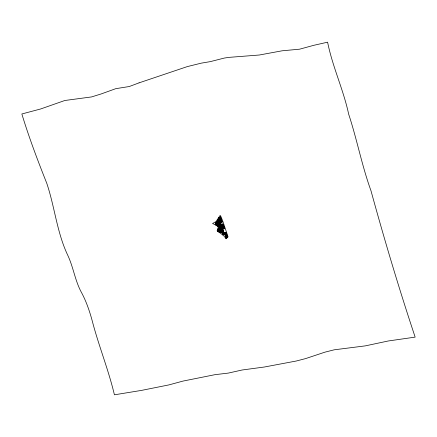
<?xml version="1.0" encoding="UTF-8"?>
<svg xmlns="http://www.w3.org/2000/svg" width="437" height="437" viewBox="0 0 437 437"><rect width="100%" height="100%" fill="white"/><g stroke="black" fill="none" stroke-linecap="round" stroke-linejoin="round"><path stroke-width="0.66" d="M217.834 231.239L217.189 230.791L218.347 226.841L215.119 224.563A3.201 1.114 -17.6 0 1 215.375 224.514L215.463 224.492M217.397 230.195L217.653 229.458M217.757 229.152L217.599 229.611M217.473 229.977L218.058 229.867M215.638 224.886L212.562 223.531L216.009 221.581L220.101 215.452L220.647 215.916L222.701 220.903L228.076 236.887L226.765 237.925M226.716 238.001L226.224 238.739L223.613 235.663L217.189 230.791M225.323 236.171L226.224 238.739L227.661 237.144L226.754 234.756L225.481 235.128M216.08 222.242L215.72 222.668M215.67 222.728L215.927 222.422M216.233 222.067L216.577 221.881M218.74 219.166L219.412 220.822L218.719 221.024M218.74 219.161L218.396 219.505M218.342 219.56L217.894 220.002M217.67 220.215L217.528 220.669M219.86 217.282L220.286 216.889M219.56 217.555L218.986 218.172M220.472 230.119C220.324 228.48 218.647 229.933 218.647 230.425M222.657 226.617C223.7 225.295 224.989 227.917 224.028 228.212M222.575 226.65L222.744 226.579M218.058 229.873L219.429 229.534M220.221 227.469L219.893 227.617L219.543 226.661M219.407 231.047L219.123 230.414L220.412 229.955M225.487 235.128L225.153 235.264L224.886 234.396M226.137 236.832L226.508 237.018M226.29 237.154L226.732 236.974M222.291 224.689L221.81 224.875L222.171 225.585M223.236 233.107L223.236 233.107A4.157 1.366 -21.1 0 1 223.449 233.058C222.176 232.921 222.794 234.707 223.744 233.8A4.321 1.469 -21.2 0 1 224.066 233.664L223.771 232.577M226.863 236.04L225.541 236.554L225.301 235.74M221.182 224.613C221.728 223.362 224.618 224.252 221.821 224.831L222.034 225.47M221.958 226.568A5.075 1.295 74.1 0 0 222.056 226.748L223.072 226.442M226.672 236.952L227.469 236.663M226.557 236.155L227.18 235.925L227.327 236.291M220.543 226.743L220.827 227.24L221.608 226.945M222.291 224.689L222.985 224.361M226.59 236.985L227.284 236.772M219.691 227.131L219.893 227.617L220.783 227.267L221.33 228.289M222.225 225.563C222.854 225.59 224.105 228.251 223.11 227.699M220.45 218.516L219.434 218.893M220.701 227.295L220.379 227.415M220.057 229.278L219.647 228.24L218.893 228.447L219.336 229.583M219.882 218.729L219.445 218.008L220.243 217.719M223.187 227.666L223.17 228.092A3.977 1.032 74.4 0 0 223.083 227.874L223.056 227.797M220.882 218.44L220.133 218.631L220.39 219.401M220.139 227.508L220.379 227.409M222.859 232.539C223.629 233.413 221.717 233.101 222.329 233.964A7.44 1.879 74.4 0 1 222.367 234.227C222.072 236.013 225.629 233.577 223.657 233.833M219.674 231.036L220.707 230.758M220.226 218.915L220.051 218.664M219.751 231.009L220.357 232.063L221.018 231.856A6.801 2.267 -21.2 0 0 220.767 231.938L220.516 232.031M225.563 232.167L226.169 232.79M220.516 218.489L220.991 218.325M221.056 227.852C222.848 229.119 221.078 225.874 220.805 225M223.143 228.021L223.312 228.475L223.952 228.24M223.771 228.977L223.056 229.234L222.897 228.775M219.358 230.922L220.215 230.84M226.12 232.631L226.945 236.013M223.744 228.316L224.476 228.054M223.771 228.983L224.11 228.857M221.778 228.928L221.035 228.95M218.811 230.354A2.835 0.934 -21.1 0 0 219.052 230.261C214.469 231.249 219.543 230.823 218.91 229.933M222.826 233.249L222.903 234.128M224.886 234.396L224.842 233.964M217.604 230.774L218.975 230.304M222.023 228.835L222.105 228.808A8.931 2.977 -21.1 0 1 222.357 228.742L222.012 228.879M218.489 230.479L218.325 230.539M217.522 230.031L218.882 229.867M221.668 229.567L222.154 229.392M222.187 233.451L222.116 233.216A3.802 1.005 74.4 0 0 222.051 232.97L221.778 232.238L222.772 231.938M220.243 217.724L220.636 217.582M220.303 219.948L221.319 219.587L220.696 217.73M221.16 228.349L220.385 228.595L219.86 227.546M221.472 229.07L221.095 229.086M219.33 228.158L218.773 228.36L219.155 229.207M218.079 230.627L218.566 230.457M220.253 230.823L220.68 230.681M223.067 233.134L222.739 233.254A4.13 1.398 -21.2 0 1 222.996 233.178L223.094 233.063M227.497 236.701L226.284 237.056L226 236.313L227.158 235.991M221.854 232.216L222.253 232.074M221.428 229.649L222.526 229.185M224.842 233.97L225.159 233.861M220.696 229.387L220.865 229.829L222.553 229.261L223.886 232.899A8.227 2.742 -21.1 0 0 223.657 232.97L223.525 233.008M222.236 229.365L221.188 229.725M221.461 231.381L220.865 229.829L221.439 231.036M224.744 232.468L224.285 232.604L224.558 233.369M221.024 229.78L222.477 229.288M222.695 229.78A7.058 2.414 -21.3 0 0 222.449 229.857L221.597 230.359M221.608 230.141L222.706 231.938M221.952 230.075L221.57 230.288M220.947 229.807L221.909 229.48M219.986 220.051L220.379 219.92M221.346 231.069L223.017 230.589M224.143 227.327L224.219 227.3M221.936 230.086L222.788 229.895M222.012 232.162L223.46 231.725L223.717 232.424M225.962 232.681L225.175 232.943M223.635 225.945C223.689 225.093 222.329 225.055 222.668 225.814M223.689 232.959L223.132 233.112L222.564 231.588M219.423 226.246L221.127 225.913L219.937 226.246L219.658 225.53L220.854 225.197L219.664 225.476L219.926 226.279L219.467 226.415L219.86 227.551M217.67 229.993L218.369 229.769M220.723 222.657L221.657 222.357M225.235 233.833L225.634 233.708L226.371 236.138M221.33 220.947L221.799 220.805L222.045 222.236M222.176 232.102L222.57 231.976M223.766 232.932L223.351 233.068A8.587 2.862 -21.1 0 1 223.569 232.954M225.252 232.916L224.94 233.019L225.104 233.484M222.411 232.025L223.46 231.719L222.815 229.966M225.093 232.965L225.224 233.806M226.229 237.051L225.984 236.362L226.306 235.876M219.997 224.186L220.434 224.055M225.448 233.719L226.382 233.434L226.098 232.692L224.94 233.014M225.683 233.642L225.743 234.019M220.374 223.728L220.488 224.061L220.057 224.197M220.439 224.077L220.352 223.646M220.898 218.396L219.74 218.719L219.456 217.981L220.614 217.659L221.991 221.603L221.674 221.701M222.466 229.862L222.744 229.775M221.1 231.823L220.985 232.025A8.669 3.021 -17.6 0 0 220.51 232.162L220.264 232.238A10.308 3.589 -17.6 0 1 220.019 232.315L219.603 232.479L218.904 231.943A1.666 0.661 41.2 0 0 218.713 231.785L217.839 231.233M221.078 221.876L220.63 221.149M221.838 221.646L221.706 220.86L220.101 221.308L219.724 220.308M220.068 223.296C219.15 223.87 218.964 221.046 218.068 220.8M219.964 224.225L219.45 224.372M222.652 230.665L223.056 230.621M226.306 233.456L226 233.549M220.751 224.853L220.21 223.302L218.566 223.597M216.763 223.356L217.899 223.023L218.156 223.788L216.938 224.159C216.741 225.268 218.932 224.782 218.205 223.946M226.076 233.522L226.382 233.434L225.131 233.555M219.232 220.395L219.128 220.101L217.926 220.445L218.724 221.368M216.714 223.454L217.222 223.22M217.839 225.29L218.074 225.973L218.828 225.749L217.888 223.061L216.681 223.4L216.96 224.11L217.56 223.941M223.668 226.011L223.383 226.328M219.128 220.101L218.647 220.243M221.603 221.717L220.827 221.947L220.718 221.122M220.505 232.162L220.669 232.118A9.024 3.141 -17.6 0 1 221.067 232.003M220.324 223.569L219.937 222.324A5.157 1.377 74.4 0 0 219.866 222.062L218.26 222.428M226.787 234.669L226.044 234.931L226.442 236.106L227.191 235.893M219.03 227.874L219.494 228.098M217.211 221.936C216.239 221.772 216.916 223.613 217.599 223.11M216.954 222.733L216.741 222.154L217.468 221.865L217.67 223.088M217.479 223.143L217.899 223.028L217.495 221.941M218.249 220.346C216.834 221.264 220.843 220.751 218.637 221.062L218.811 221.472M219.773 221.832L219.008 222.133L219.112 222.449M219.052 222.275L219.806 222.062L220.243 223.203L219.494 223.411M220.21 223.302L218.762 223.646A1.917 0.634 -21.1 0 0 219.024 223.591L219.172 223.553M216.719 223.449L217.216 224.875L218.418 224.536M220.483 224.017L219.292 224.35L219.052 223.678M219.74 226.344L220.084 226.235M220.385 226.104L220.827 227.24L221.603 226.956M222.04 228.098L220.86 228.404L221.133 229.119L222.329 228.786L221.138 225.896M220.101 229.349L218.893 229.682L219.456 231.086L220.669 230.714L221.106 231.856L220.357 232.063L220.095 231.452M219.172 230.397L220.379 230.037M221.548 230.195L222.744 229.862M222.69 233.385L223.859 232.976L224.257 234.024M224.312 234.216L224.176 233.751L222.941 234.03L222.662 233.314M220.308 219.166L220.516 219.778L221.319 219.576M220.832 221.925L221.991 221.603M224.525 228.715L223.291 225.17L222.542 225.383L223.061 226.617M222.105 225.574L223.263 225.246L222.979 224.509L223.28 225.208M223.76 226.219L223.012 226.432L223.449 227.568M223.733 226.311L222.963 226.399M224.197 227.36L223.045 227.682L223.329 228.425L224.487 228.103L224.52 228.633L224.514 228.3M216.736 221.838L217.375 221.892M217.555 220.745L218.26 222.428M217.304 224.853L217.735 224.984M218.795 224.339L219.024 225.077L220.439 224.678M217.708 223.902L218.156 223.788M218.303 226.524L216.457 225.405M216.588 223.356L216.899 223.274M216.2 223.46L217.058 223.236M216.124 223.482L216.435 223.4L215.425 223.64L215.736 223.569M219.276 224.394L219.128 223.919M218.396 225.902L218.074 225.973L217.637 224.826M218.795 227.928L218.101 228.098M216.435 223.4L215.889 223.536M216.73 224.208L216.413 224.285M216.402 225.104L217.047 224.951M218.227 226.546L218.604 226.453M218.156 225.951L218.806 225.814L218.429 224.667M218.451 226.492L218.899 226.388L218.647 225.847M216.184 224.339L215.463 224.498M215.457 223.722L215.796 224.427M217.369 224.886L217.446 224.869A4.414 1.54 -17.3 0 1 217.686 224.826L217.812 225.219M216.009 225.137L215.638 224.886M222.089 226.836L222.897 228.775M222.897 226.268L222.733 225.951M221.198 228.081L220.811 227.327M219.09 229.081L218.942 228.77M220.903 227.513L221.024 227.775L220.723 227.136M220.827 227.24L220.985 227.579M221.532 225.563L221.958 226.601A5.075 1.316 74.4 0 0 222.056 226.808M222.1 228.092L222.389 228.824M222.362 228.748L222.225 228.387A10.455 2.715 74.4 0 0 222.138 228.18L221.963 227.764A8.816 2.289 74.4 0 0 221.876 227.557L221.849 227.491M220.734 227.049L220.379 226.328M220.658 230.747L219.647 228.234L218.915 228.704M219.123 230.419L218.959 230.048M219.188 230.556L219.347 230.894M220.559 226.656L220.445 226.377M222.242 228.436L222.138 228.18M220.581 229.103L220.385 228.589M221.095 229.119L220.871 228.524M220.581 229.103L220.696 229.392M221.007 228.906L220.893 228.611M220.412 216.779L220.712 217.56M220.98 230.119L220.865 229.829M220.893 229.906L221.149 230.556M219.958 231.097L220.111 231.479M225.847 237.52L225.541 236.548M220.499 217.02L220.592 217.249M221.062 231.665L220.527 230.283M225.847 237.515L226.175 238.575M219.833 221.991L219.079 220.084M220.849 227.169L221.291 228.305M221.264 230.851L221.035 230.266L221.291 230.922M220.128 218.647L220.57 219.789M219.161 220.172L219.003 219.718L219.352 220.68L218.899 219.412M221.614 230.397L221.821 230.938M222.417 228.89L222.526 229.185M221.554 231.605L221.75 232.156M226.109 236.772L225.984 236.362M218.866 221.619L219.128 222.373M221.1 225.842L220.86 225.17L219.702 225.568M218.79 221.537L218.948 221.974M222.378 231.075L222.231 230.802L222.564 231.708M216.899 222.586L217.052 222.985M222.488 231.37L222.471 231.463M216.872 222.515L216.741 222.149M221.532 225.568L221.182 224.607M219.8 227.42L219.642 226.978M219.325 220.609L219.003 219.718L219.516 221.127A2.633 0.683 74.4 0 1 219.609 221.351L219.745 221.756M218.183 222.444L218.292 222.766M215.266 223.198L215.66 224.279M223.001 232.943L222.886 232.621M220.101 221.308L220.39 222.154M222.591 231.785L222.952 232.67M222.652 231.949L222.832 232.468M218.003 220.625L217.932 220.434M220.849 220.734L220.958 221.056L221.728 220.8L221.291 219.664L219.669 220.155L219.352 219.254M220.554 221.171L220.783 221.832M220.63 220.122L220.794 220.576M220.903 220.893L220.434 219.549M218.773 217.56L222.16 227.185M217.271 219.915L220.609 229.409M220.882 218.014L220.985 218.331M220.652 220.177L220.805 220.625M219.013 218.243L219.33 219.183M218.795 219.101L219.112 220.019M224.607 233.516L224.76 233.997M218.298 222.766L218.374 223.012A2.464 0.639 74.4 0 1 218.489 223.345L218.637 223.853M219.024 225.071L219.423 226.246M220.395 222.154L220.57 222.706M219.139 222.52L219.237 222.837M219.467 226.415L219.745 227.278L219.494 226.497M225.153 235.264L225.47 236.308L225.181 235.341M219.265 222.919L219.396 223.214M226.071 235.013L226.24 235.625M219.341 223.181L219.369 223.269M224.148 233.664L224.334 234.314L224.176 233.751M222.739 233.544L222.815 233.833M222.925 234.166A8.882 2.846 -21.2 0 1 223.176 234.063M222.04 222.324A7.861 2.704 -21.4 0 1 221.799 222.4M222.854 223.902A4.998 1.196 77.7 0 1 222.919 224.126M215.452 222.892A4.512 0.645 -52.4 0 1 215.31 223.056M218.768 224.05A9.827 2.551 74.4 0 1 218.691 223.81M223.138 227.77A8.653 2.797 -21.1 0 1 223.383 227.677M221.564 231.566A6.582 1.71 74.4 0 1 221.477 231.342M219.478 219.527A6.664 1.655 74.2 0 1 219.401 219.303M221.778 227.409A8.811 2.289 74.4 0 1 221.865 227.611M219.45 231.157A10.417 3.469 -21.1 0 1 219.724 231.053M218.713 231.785A1.666 0.661 41.2 0 1 218.91 231.927M220.636 226.115A6.096 2.081 -21.3 0 1 220.39 226.191M221.428 228.311A7.243 2.343 -21.1 0 1 221.668 228.218M222.231 230.731A7.861 2.704 -21.2 0 1 222.477 230.654M217.222 223.252A5.282 1.726 -21.1 0 1 217.468 223.176M219.166 230.321A9.723 2.649 74.8 0 1 219.265 230.539M139.064 82.855L129.27 86.526L115.767 88.673L101.149 93.955L91.601 96.921L64.862 100.488L40.608 108.982L21.85 113.975C28.989 137.508 37.702 160.477 46.77 183.283C54.783 207.029 56.908 232.511 67.795 255.345C73.312 267.105 75.011 280.27 81.085 291.774C86.608 301.814 90.148 312.761 93.015 323.817C99.472 347.699 108.715 370.707 114.418 394.813L141.462 390.405L168.89 384.91L182.983 381.086L214.988 374.673L228.283 373.094L242.12 370.002L264.412 367.004L296.264 361.017L305.616 358.591L324.882 352.173L334.218 349.813L365.337 345.869L388.307 340.975L415.15 337.124C399.052 288.759 384.462 239.897 370.986 190.745C361.891 165.689 357.007 139.43 348.66 114.144C343.422 89.59 332.513 66.817 327.603 42.187L313.75 45.322L299.64 49.179L282.078 50.807L259.36 55.007L228.797 57.384L224.307 58.061L210.301 61.628L201.271 63.152L187.304 66.599L139.064 82.855M226.361 233.495L225.607 233.702L226.044 234.844L226.798 234.631L226.361 233.495"/></g></svg>
